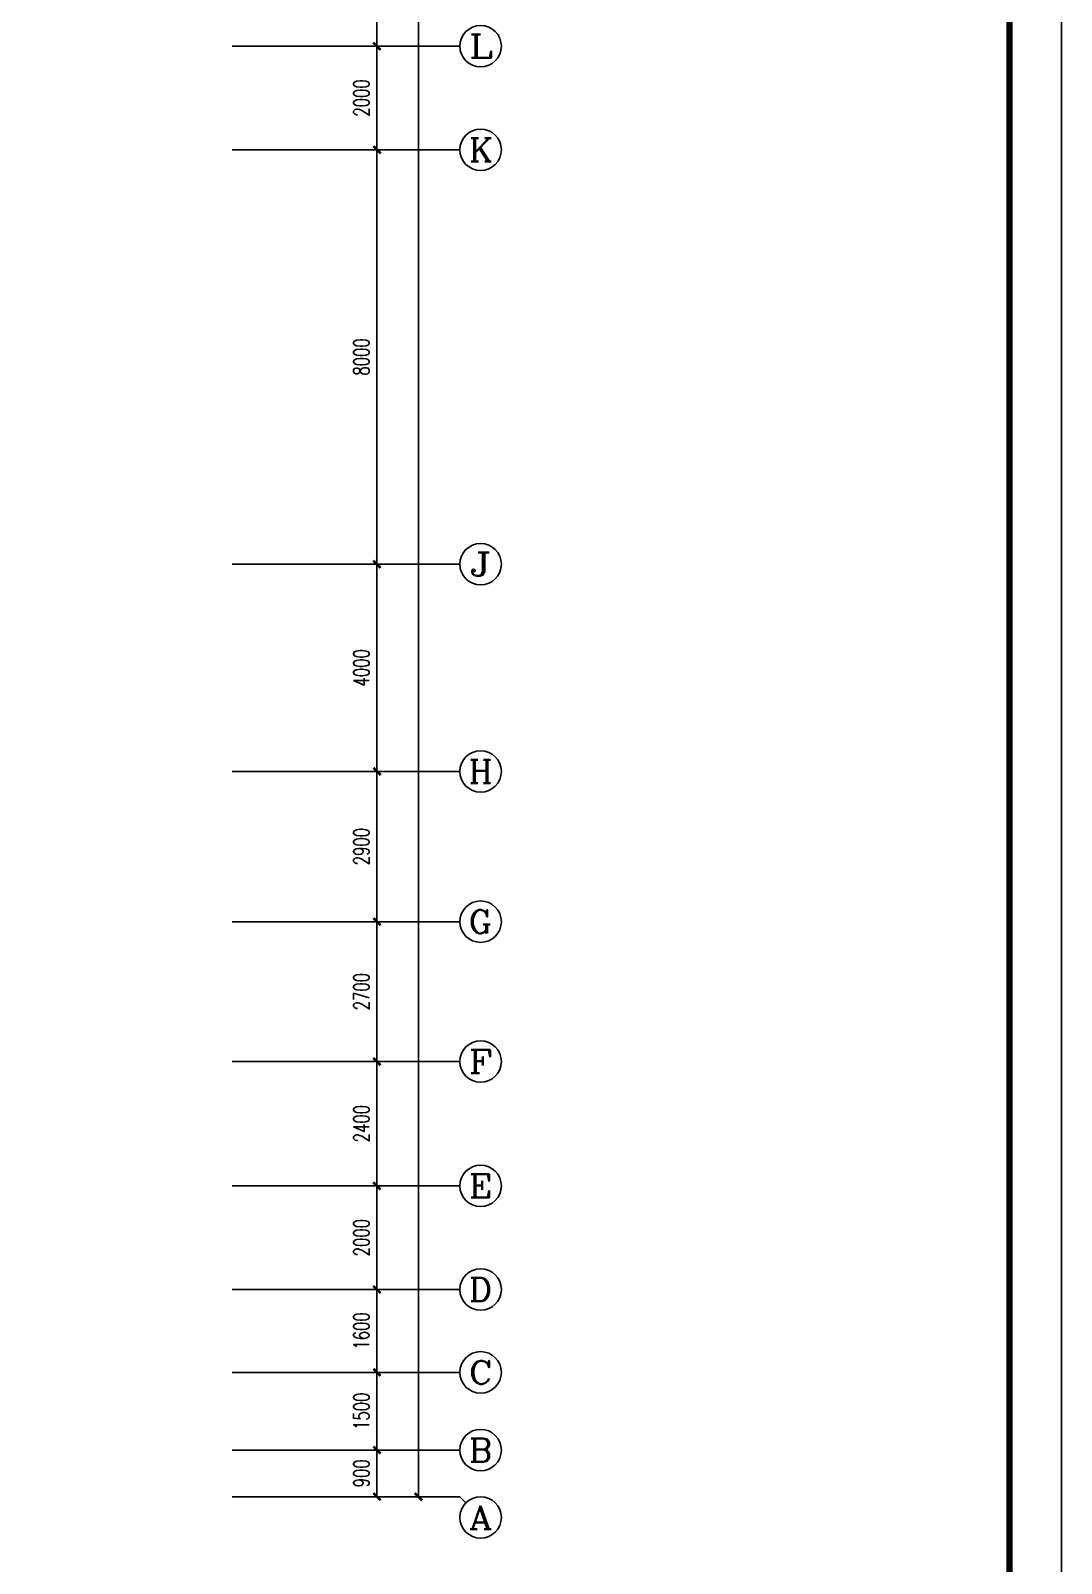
# Model space of a CAD drawing. Extents: x 190999 to 918899, y -200814 to 215286.
# Drawn here: x 814910 to 834799, y 56018 to 85604 of the extents above; entities that cross this region are included whole.
import ezdxf
from ezdxf.enums import TextEntityAlignment as Align

# ---------------------------------------------------------------- set-up
doc = ezdxf.new("R2010")
doc.units = 0
doc.header["$LTSCALE"] = 1000
doc.header["$MEASUREMENT"] = 0
doc.layers.get('Defpoints').update_dxf_attribs({"color": 1})
for name, color, linetype in [('AXIS', 3, 'Continuous'), ('AXIS_TEXT', 7, 'Continuous'), ('图框', 189, 'Continuous')]:
    doc.layers.add(name, color=color, linetype=linetype)
doc.styles.add('_TCH_AXIS', font='COMPLEX', dxfattribs={"bigfont": 'GBCBIG'})
doc.styles.add('COMPLEX', font='COMPLEX')
doc.styles.add('DIM_FONT', font='SIMPLEX', dxfattribs={"width": 0.7, "bigfont": 'GBCBIG'})
doc.dimstyles.new('DIMN', dxfattribs={"dimtxt": 300, "dimasz": 100, "dimexe": 250, "dimexo": 300, "dimgap": 150, "dimtad": 1, "dimdec": 0, "dimzin": 0, "dimdsep": 46, "dimtxsty": 'DIM_FONT', "dimblk": 'ARCHTICK', "dimcen": 0.09, "dimclrt": 7, "dimazin": 2, "dimtfac": 1, "dimtdec": 0, "dimtix": 1, "dimtmove": 2, "dimatfit": 3, "dimfxl": 0, "dimtolj": 1, "dimtzin": 0, "dimarcsym": 0})

# ---------------------------------------------------------------- blocks, each defined once
blk = doc.blocks.new('TJAD_TK_A0')
at = {"layer": '图框'}
blk.add_line((2162, 399.3), (973, 399.3), dxfattribs=at)
at = {"layer": '图框', "const_width": 1.2}
blk.add_lwpolyline([(2152, -431.7), (2152, 389.3), (998, 389.3), (998, -431.7)], close=True, dxfattribs=at)
blk = doc.blocks.new('_ArchTick')
at = {"const_width": 0.5}
blk.add_lwpolyline([(-0.7, -0.7), (0.7, 0.7)], dxfattribs=at)
blk = doc.blocks.new('*D550')
at = {"layer": 'AXIS', "color": 0, "lineweight": -2}
for p, q in [((820799, 58204), (821843, 58204)), ((821593, 57304), (821593, 58204)), ((820799, 57304), (821843, 57304))]:
    blk.add_line(p, q, dxfattribs=at)
at = {"layer": 'Defpoints', "color": 0}
for p in [(820499, 58204), (821593, 58204), (820499, 57304)]:
    blk.add_point(p, dxfattribs=at)
at = {"layer": 'AXIS', "color": 0, "lineweight": -2, "xscale": 100, "yscale": 100, "zscale": 100}
for p, rotation in [((821593, 58204), 90), ((821593, 57304), 270)]:
    blk.add_blockref('_ArchTick', p, dxfattribs=dict(at, rotation=rotation))
at = {"layer": 'AXIS', "color": 7, "insert": (821293, 57754), "char_height": 300, "attachment_point": 5, "rotation": 90, "style": 'DIM_FONT'}
blk.add_mtext('\\A1;900', dxfattribs=at)
blk = doc.blocks.new('*D551')
at = {"layer": 'AXIS', "color": 0, "lineweight": -2}
for p, q in [((820799, 59704), (821843, 59704)), ((821593, 58204), (821593, 59704)), ((820799, 58204), (821843, 58204))]:
    blk.add_line(p, q, dxfattribs=at)
at = {"layer": 'Defpoints', "color": 0}
for p in [(820499, 59704), (821593, 59704), (820499, 58204)]:
    blk.add_point(p, dxfattribs=at)
at = {"layer": 'AXIS', "color": 0, "lineweight": -2, "xscale": 100, "yscale": 100, "zscale": 100}
for p, rotation in [((821593, 59704), 90), ((821593, 58204), 270)]:
    blk.add_blockref('_ArchTick', p, dxfattribs=dict(at, rotation=rotation))
at = {"layer": 'AXIS', "color": 7, "insert": (821293, 58954), "char_height": 300, "attachment_point": 5, "rotation": 90, "style": 'DIM_FONT'}
blk.add_mtext('\\A1;1500', dxfattribs=at)
blk = doc.blocks.new('*D552')
at = {"layer": 'AXIS', "color": 0, "lineweight": -2}
for p, q in [((820799, 61304), (821843, 61304)), ((821593, 59704), (821593, 61304)), ((820799, 59704), (821843, 59704))]:
    blk.add_line(p, q, dxfattribs=at)
at = {"layer": 'Defpoints', "color": 0}
for p in [(820499, 61304), (821593, 61304), (820499, 59704)]:
    blk.add_point(p, dxfattribs=at)
at = {"layer": 'AXIS', "color": 0, "lineweight": -2, "xscale": 100, "yscale": 100, "zscale": 100}
for p, rotation in [((821593, 61304), 90), ((821593, 59704), 270)]:
    blk.add_blockref('_ArchTick', p, dxfattribs=dict(at, rotation=rotation))
at = {"layer": 'AXIS', "color": 7, "insert": (821293, 60504), "char_height": 300, "attachment_point": 5, "rotation": 90, "style": 'DIM_FONT'}
blk.add_mtext('\\A1;1600', dxfattribs=at)
blk = doc.blocks.new('*D553')
at = {"layer": 'AXIS', "color": 0, "lineweight": -2}
for p, q in [((820799, 63304), (821843, 63304)), ((821593, 61304), (821593, 63304)), ((820799, 61304), (821843, 61304))]:
    blk.add_line(p, q, dxfattribs=at)
at = {"layer": 'Defpoints', "color": 0}
for p in [(820499, 63304), (821593, 63304), (820499, 61304)]:
    blk.add_point(p, dxfattribs=at)
at = {"layer": 'AXIS', "color": 0, "lineweight": -2, "xscale": 100, "yscale": 100, "zscale": 100}
for p, rotation in [((821593, 63304), 90), ((821593, 61304), 270)]:
    blk.add_blockref('_ArchTick', p, dxfattribs=dict(at, rotation=rotation))
at = {"layer": 'AXIS', "color": 7, "insert": (821293, 62304), "char_height": 300, "attachment_point": 5, "rotation": 90, "style": 'DIM_FONT'}
blk.add_mtext('\\A1;2000', dxfattribs=at)
blk = doc.blocks.new('*D554')
at = {"layer": 'AXIS', "color": 0, "lineweight": -2}
for p, q in [((820799, 65704), (821843, 65704)), ((821593, 63304), (821593, 65704)), ((820799, 63304), (821843, 63304))]:
    blk.add_line(p, q, dxfattribs=at)
at = {"layer": 'Defpoints', "color": 0}
for p in [(820499, 65704), (821593, 65704), (820499, 63304)]:
    blk.add_point(p, dxfattribs=at)
at = {"layer": 'AXIS', "color": 0, "lineweight": -2, "xscale": 100, "yscale": 100, "zscale": 100}
for p, rotation in [((821593, 65704), 90), ((821593, 63304), 270)]:
    blk.add_blockref('_ArchTick', p, dxfattribs=dict(at, rotation=rotation))
at = {"layer": 'AXIS', "color": 7, "insert": (821293, 64504), "char_height": 300, "attachment_point": 5, "rotation": 90, "style": 'DIM_FONT'}
blk.add_mtext('\\A1;2400', dxfattribs=at)
blk = doc.blocks.new('*D555')
at = {"layer": 'AXIS', "color": 0, "lineweight": -2}
for p, q in [((820799, 68404), (821843, 68404)), ((821593, 65704), (821593, 68404)), ((820799, 65704), (821843, 65704))]:
    blk.add_line(p, q, dxfattribs=at)
at = {"layer": 'Defpoints', "color": 0}
for p in [(820499, 68404), (821593, 68404), (820499, 65704)]:
    blk.add_point(p, dxfattribs=at)
at = {"layer": 'AXIS', "color": 0, "lineweight": -2, "xscale": 100, "yscale": 100, "zscale": 100}
for p, rotation in [((821593, 68404), 90), ((821593, 65704), 270)]:
    blk.add_blockref('_ArchTick', p, dxfattribs=dict(at, rotation=rotation))
at = {"layer": 'AXIS', "color": 7, "insert": (821293, 67054), "char_height": 300, "attachment_point": 5, "rotation": 90, "style": 'DIM_FONT'}
blk.add_mtext('\\A1;2700', dxfattribs=at)
blk = doc.blocks.new('*D556')
at = {"layer": 'AXIS', "color": 0, "lineweight": -2}
for p, q in [((820799, 71304), (821843, 71304)), ((821593, 68404), (821593, 71304)), ((820799, 68404), (821843, 68404))]:
    blk.add_line(p, q, dxfattribs=at)
at = {"layer": 'Defpoints', "color": 0}
for p in [(820499, 71304), (821593, 71304), (820499, 68404)]:
    blk.add_point(p, dxfattribs=at)
at = {"layer": 'AXIS', "color": 0, "lineweight": -2, "xscale": 100, "yscale": 100, "zscale": 100}
for p, rotation in [((821593, 71304), 90), ((821593, 68404), 270)]:
    blk.add_blockref('_ArchTick', p, dxfattribs=dict(at, rotation=rotation))
at = {"layer": 'AXIS', "color": 7, "insert": (821293, 69854), "char_height": 300, "attachment_point": 5, "rotation": 90, "style": 'DIM_FONT'}
blk.add_mtext('\\A1;2900', dxfattribs=at)
blk = doc.blocks.new('*D557')
at = {"layer": 'AXIS', "color": 0, "lineweight": -2}
for p, q in [((820799, 75304), (821843, 75304)), ((821593, 71304), (821593, 75304)), ((820799, 71304), (821843, 71304))]:
    blk.add_line(p, q, dxfattribs=at)
at = {"layer": 'Defpoints', "color": 0}
for p in [(820499, 75304), (821593, 75304), (820499, 71304)]:
    blk.add_point(p, dxfattribs=at)
at = {"layer": 'AXIS', "color": 0, "lineweight": -2, "xscale": 100, "yscale": 100, "zscale": 100}
for p, rotation in [((821593, 75304), 90), ((821593, 71304), 270)]:
    blk.add_blockref('_ArchTick', p, dxfattribs=dict(at, rotation=rotation))
at = {"layer": 'AXIS', "color": 7, "insert": (821293, 73304), "char_height": 300, "attachment_point": 5, "rotation": 90, "style": 'DIM_FONT'}
blk.add_mtext('\\A1;4000', dxfattribs=at)
blk = doc.blocks.new('*D558')
at = {"layer": 'AXIS', "color": 0, "lineweight": -2}
for p, q in [((820799, 83304), (821843, 83304)), ((821593, 75304), (821593, 83304)), ((820799, 75304), (821843, 75304))]:
    blk.add_line(p, q, dxfattribs=at)
at = {"layer": 'Defpoints', "color": 0}
for p in [(820499, 83304), (821593, 83304), (820499, 75304)]:
    blk.add_point(p, dxfattribs=at)
at = {"layer": 'AXIS', "color": 0, "lineweight": -2, "xscale": 100, "yscale": 100, "zscale": 100}
for p, rotation in [((821593, 83304), 90), ((821593, 75304), 270)]:
    blk.add_blockref('_ArchTick', p, dxfattribs=dict(at, rotation=rotation))
at = {"layer": 'AXIS', "color": 7, "insert": (821293, 79304), "char_height": 300, "attachment_point": 5, "rotation": 90, "style": 'DIM_FONT'}
blk.add_mtext('\\A1;8000', dxfattribs=at)
blk = doc.blocks.new('*D559')
at = {"layer": 'AXIS', "color": 0, "lineweight": -2}
for p, q in [((820799, 85304), (821843, 85304)), ((821593, 83304), (821593, 85304)), ((820799, 83304), (821843, 83304))]:
    blk.add_line(p, q, dxfattribs=at)
at = {"layer": 'Defpoints', "color": 0}
for p in [(820499, 85304), (821593, 85304), (820499, 83304)]:
    blk.add_point(p, dxfattribs=at)
at = {"layer": 'AXIS', "color": 0, "lineweight": -2, "xscale": 100, "yscale": 100, "zscale": 100}
for p, rotation in [((821593, 85304), 90), ((821593, 83304), 270)]:
    blk.add_blockref('_ArchTick', p, dxfattribs=dict(at, rotation=rotation))
at = {"layer": 'AXIS', "color": 7, "insert": (821293, 84304), "char_height": 300, "attachment_point": 5, "rotation": 90, "style": 'DIM_FONT'}
blk.add_mtext('\\A1;2000', dxfattribs=at)
blk = doc.blocks.new('*D560')
at = {"layer": 'AXIS', "color": 0, "lineweight": -2}
for p, q in [((820799, 89304), (821843, 89304)), ((821593, 85304), (821593, 89304)), ((820799, 85304), (821843, 85304))]:
    blk.add_line(p, q, dxfattribs=at)
at = {"layer": 'Defpoints', "color": 0}
for p in [(820499, 89304), (821593, 89304), (820499, 85304)]:
    blk.add_point(p, dxfattribs=at)
at = {"layer": 'AXIS', "color": 0, "lineweight": -2, "xscale": 100, "yscale": 100, "zscale": 100}
for p, rotation in [((821593, 89304), 90), ((821593, 85304), 270)]:
    blk.add_blockref('_ArchTick', p, dxfattribs=dict(at, rotation=rotation))
at = {"layer": 'AXIS', "color": 7, "insert": (821293, 87304), "char_height": 300, "attachment_point": 5, "rotation": 90, "style": 'DIM_FONT'}
blk.add_mtext('\\A1;4000', dxfattribs=at)
blk = doc.blocks.new('*D577')
at = {"layer": 'AXIS', "color": 0, "lineweight": -2}
for p, q in [((820799, 145304), (822643, 145304)), ((822393, 57304), (822393, 145304)), ((820799, 57304), (822643, 57304))]:
    blk.add_line(p, q, dxfattribs=at)
at = {"layer": 'Defpoints', "color": 0}
for p in [(820499, 145304), (822393, 145304), (820499, 57304)]:
    blk.add_point(p, dxfattribs=at)
at = {"layer": 'AXIS', "color": 0, "lineweight": -2, "xscale": 100, "yscale": 100, "zscale": 100}
for p, rotation in [((822393, 145304), 90), ((822393, 57304), 270)]:
    blk.add_blockref('_ArchTick', p, dxfattribs=dict(at, rotation=rotation))
at = {"layer": 'AXIS', "color": 7, "insert": (822093, 101304), "char_height": 300, "attachment_point": 5, "rotation": 90, "style": 'DIM_FONT'}
blk.add_mtext('\\A1;88000', dxfattribs=at)
blk = doc.blocks.new('_AXISO')
blk.add_circle((0, 0), 0.5)
at = {"layer": 'AXIS_TEXT', "style": 'COMPLEX', "width": 1.041667}
blk.add_attdef('A', text='', height=0.56, dxfattribs=at).set_placement((-0.25, -0.28), (0.25, -0.28), align=Align.FIT)

msp = doc.modelspace()

# ---------------------------------------------------------------- linework, layer by layer
at = {"layer": 'AXIS'}
for p, q in [((818798.5, 85303.7), (823193, 85303.7)), ((818798.5, 83303.7), (823193, 83303.7)), ((818798.5, 75303.7), (823193, 75303.7)), ((818798.5, 71303.7), (823193, 71303.7)), ((818798.5, 68403.7), (823193, 68403.7)), ((818798.5, 65703.7), (823193, 65703.7)), ((818798.5, 63303.7), (823193, 63303.7)), ((818798.5, 61303.7), (823193, 61303.7)), ((818798.5, 59703.7), (823193, 59703.7)), ((818798.5, 58203.7), (823193, 58203.7)), ((818798.5, 57303.7), (823193, 57303.7)), ((823310.1, 57186.5), (823193, 57303.7))]:
    msp.add_line(p, q, dxfattribs=at)

# ---------------------------------------------------------------- block references
ref = msp.add_blockref('_AXISO', (823593, 85303.7), dxfattribs=dict(at, xscale=800, yscale=800, zscale=800))
ref.add_attrib('A', 'L', dxfattribs={"layer": 'AXIS_TEXT', "height": 452.5, "style": '_TCH_AXIS', "width": 1.4}).set_placement((823366.7, 85077.4), (823819.3, 85077.4), align=Align.FIT)
ref = msp.add_blockref('_AXISO', (823593, 83303.7), dxfattribs=dict(at, xscale=800, yscale=800, zscale=800))
ref.add_attrib('A', 'K', dxfattribs={"layer": 'AXIS_TEXT', "height": 452.5, "style": '_TCH_AXIS', "width": 1.105263}).set_placement((823366.7, 83077.4), (823819.3, 83077.4), align=Align.FIT)
ref = msp.add_blockref('_AXISO', (823593, 75303.7), dxfattribs=dict(at, xscale=800, yscale=800, zscale=800))
ref.add_attrib('A', 'J', dxfattribs={"layer": 'AXIS_TEXT', "height": 452.5, "style": '_TCH_AXIS', "width": 1.909091}).set_placement((823366.7, 75077.4), (823819.3, 75077.4), align=Align.FIT)
ref = msp.add_blockref('_AXISO', (823593, 71303.7), dxfattribs=dict(at, xscale=800, yscale=800, zscale=800))
ref.add_attrib('A', 'H', dxfattribs={"layer": 'AXIS_TEXT', "height": 452.5, "style": '_TCH_AXIS', "width": 1.05}).set_placement((823366.7, 71077.4), (823819.3, 71077.4), align=Align.FIT)
ref = msp.add_blockref('_AXISO', (823593, 68403.7), dxfattribs=dict(at, xscale=800, yscale=800, zscale=800))
ref.add_attrib('A', 'G', dxfattribs={"layer": 'AXIS_TEXT', "height": 452.5, "style": '_TCH_AXIS', "width": 1.166667}).set_placement((823366.7, 68177.4), (823819.3, 68177.4), align=Align.FIT)
ref = msp.add_blockref('_AXISO', (823593, 65703.7), dxfattribs=dict(at, xscale=800, yscale=800, zscale=800))
ref.add_attrib('A', 'F', dxfattribs={"layer": 'AXIS_TEXT', "height": 452.5, "style": '_TCH_AXIS', "width": 1.3125}).set_placement((823366.7, 65477.4), (823819.3, 65477.4), align=Align.FIT)
ref = msp.add_blockref('_AXISO', (823593, 63303.7), dxfattribs=dict(at, xscale=800, yscale=800, zscale=800))
ref.add_attrib('A', 'E', dxfattribs={"layer": 'AXIS_TEXT', "height": 452.5, "style": '_TCH_AXIS', "width": 1.3125}).set_placement((823366.7, 63077.4), (823819.3, 63077.4), align=Align.FIT)
ref = msp.add_blockref('_AXISO', (823593, 61303.7), dxfattribs=dict(at, xscale=800, yscale=800, zscale=800))
ref.add_attrib('A', 'D', dxfattribs={"layer": 'AXIS_TEXT', "height": 452.5, "style": '_TCH_AXIS', "width": 1.235294}).set_placement((823366.7, 61077.4), (823819.3, 61077.4), align=Align.FIT)
ref = msp.add_blockref('_AXISO', (823593, 59703.7), dxfattribs=dict(at, xscale=800, yscale=800, zscale=800))
ref.add_attrib('A', 'C', dxfattribs={"layer": 'AXIS_TEXT', "height": 452.5, "style": '_TCH_AXIS', "width": 1.4}).set_placement((823366.7, 59477.4), (823819.3, 59477.4), align=Align.FIT)
ref = msp.add_blockref('_AXISO', (823593, 58203.7), dxfattribs=dict(at, xscale=800, yscale=800, zscale=800))
ref.add_attrib('A', 'B', dxfattribs={"layer": 'AXIS_TEXT', "height": 452.5, "style": '_TCH_AXIS', "width": 1.235294}).set_placement((823366.7, 57977.4), (823819.3, 57977.4), align=Align.FIT)
ref = msp.add_blockref('_AXISO', (823593, 56903.7), dxfattribs=dict(at, xscale=800, yscale=800, zscale=800))
ref.add_attrib('A', 'A', dxfattribs={"layer": 'AXIS_TEXT', "height": 452.5, "style": '_TCH_AXIS', "width": 1.166667}).set_placement((823366.7, 56677.4), (823819.3, 56677.4), align=Align.FIT)
at = {"layer": '图框', "xscale": 100, "yscale": 100, "zscale": 100, "rotation": 270}
msp.add_blockref('TJAD_TK_A0', (794868.8, 253186.5), dxfattribs=at)

# ---------------------------------------------------------------- dimensions: what is measured, and where the dimension line sits
at = {"layer": 'AXIS'}
for p1, p2, distance, picture, middle in [((820498.5, 57303.7), (820498.5, 145303.7), -1894.4, '*D577', (822093, 101303.7)), ((820498.5, 85303.7), (820498.5, 89303.7), -1094.4, '*D560', (821293, 87303.7)), ((820498.5, 83303.7), (820498.5, 85303.7), -1094.4, '*D559', (821293, 84303.7)), ((820498.5, 75303.7), (820498.5, 83303.7), -1094.4, '*D558', (821293, 79303.7)), ((820498.5, 71303.7), (820498.5, 75303.7), -1094.4, '*D557', (821293, 73303.7)), ((820498.5, 68403.7), (820498.5, 71303.7), -1094.4, '*D556', (821293, 69853.7)), ((820498.5, 65703.7), (820498.5, 68403.7), -1094.4, '*D555', (821293, 67053.7)), ((820498.5, 63303.7), (820498.5, 65703.7), -1094.4, '*D554', (821293, 64503.7)), ((820498.5, 61303.7), (820498.5, 63303.7), -1094.4, '*D553', (821293, 62303.7)), ((820498.5, 59703.7), (820498.5, 61303.7), -1094.4, '*D552', (821293, 60503.7)), ((820498.5, 58203.7), (820498.5, 59703.7), -1094.4, '*D551', (821293, 58953.7)), ((820498.5, 57303.7), (820498.5, 58203.7), -1094.4, '*D550', (821293, 57753.7))]:
    dim = msp.add_aligned_dim(p1=p1, p2=p2, distance=distance, dimstyle='DIMN', dxfattribs=at)
    dim.commit()
    dim.dimension.update_dxf_attribs({"geometry": picture, "text_midpoint": middle})

doc.saveas('drawing.dxf')
